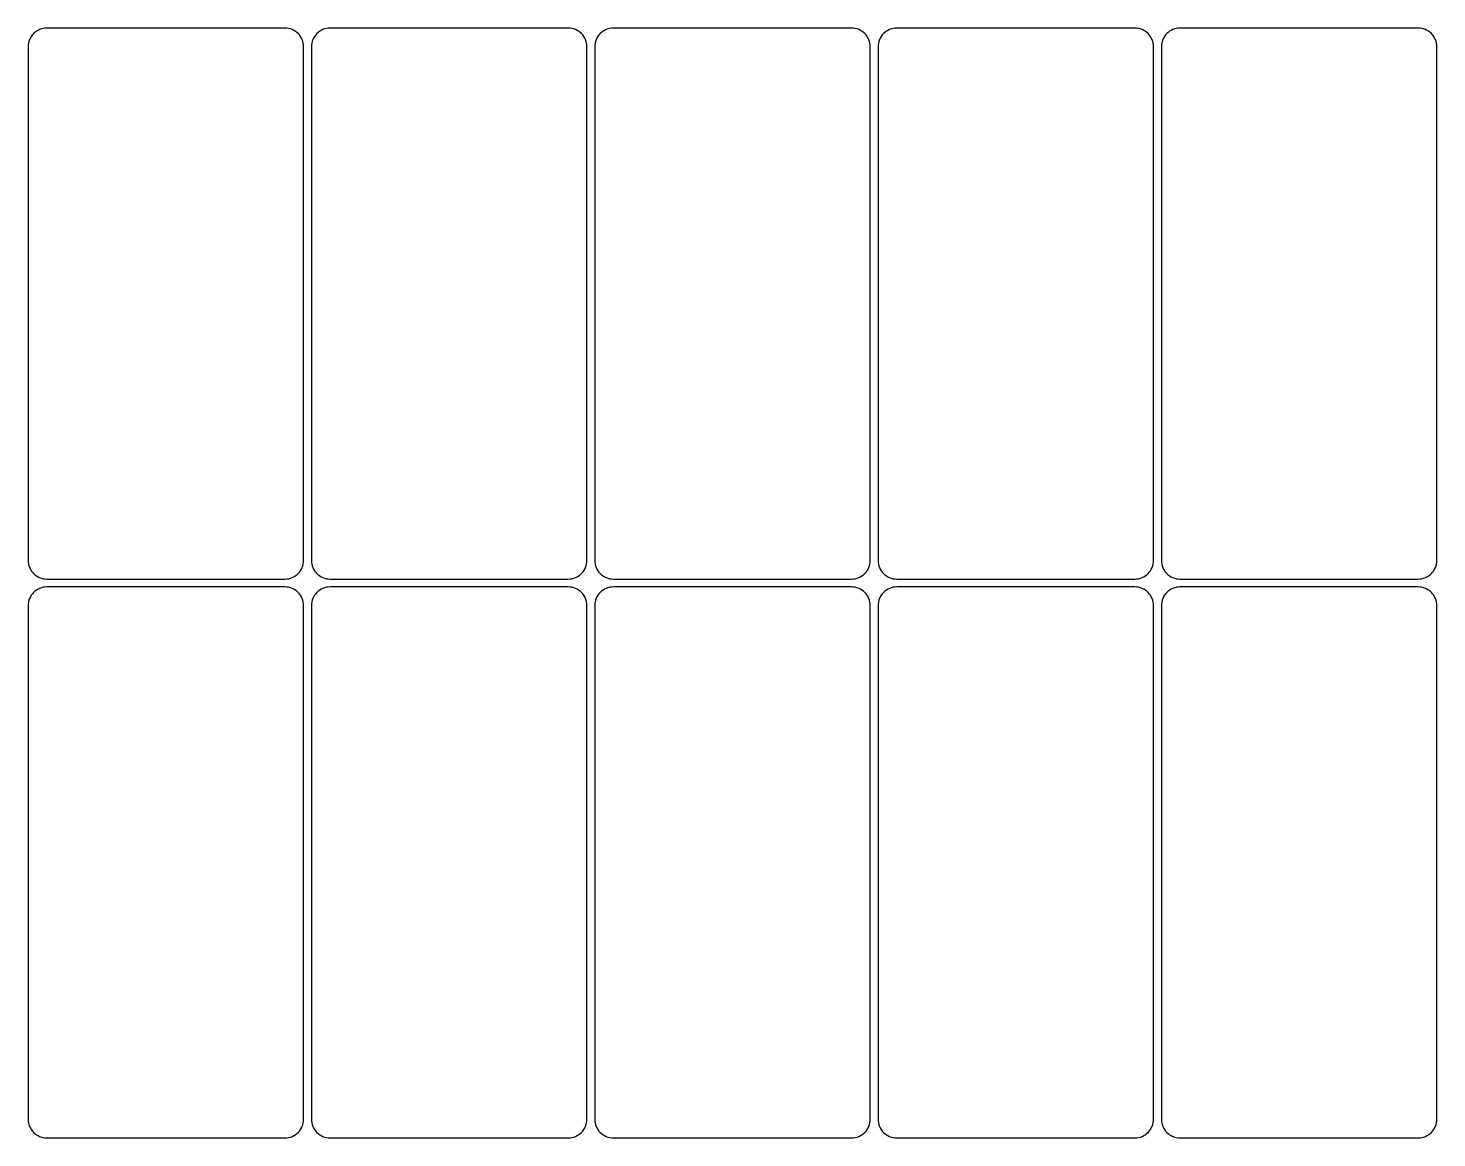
# Model space of a CAD drawing. Header units: inches. Extents: x 1.37 to 10.32, y -7.66 to -0.61.
import ezdxf

# ---------------------------------------------------------------- set-up
doc = ezdxf.new("R2010")
doc.units = ezdxf.units.IN

msp = doc.modelspace()

# ---------------------------------------------------------------- linework, layer by layer
for points in [[(3.0052, -4.1067, 0.414214), (3.1233, -3.9886), (3.1233, -0.7248, 0.414214), (3.0052, -0.6067), (1.4914, -0.6067, 0.414214), (1.3733, -0.7248), (1.3733, -3.9886, 0.414214), (1.4914, -4.1067)], [(4.8052, -4.1067, 0.414214), (4.9233, -3.9886), (4.9233, -0.7248, 0.414214), (4.8052, -0.6067), (3.2914, -0.6067, 0.414214), (3.1733, -0.7248), (3.1733, -3.9886, 0.414214), (3.2914, -4.1067)], [(6.6052, -4.1067, 0.414214), (6.7233, -3.9886), (6.7233, -0.7248, 0.414214), (6.6052, -0.6067), (5.0914, -0.6067, 0.414214), (4.9733, -0.7248), (4.9733, -3.9886, 0.414214), (5.0914, -4.1067)], [(8.4052, -4.1067, 0.414214), (8.5233, -3.9886), (8.5233, -0.7248, 0.414214), (8.4052, -0.6067), (6.8914, -0.6067, 0.414214), (6.7733, -0.7248), (6.7733, -3.9886, 0.414214), (6.8914, -4.1067)], [(10.2052, -4.1067, 0.414214), (10.3233, -3.9886), (10.3233, -0.7248, 0.414214), (10.2052, -0.6067), (8.6914, -0.6067, 0.414214), (8.5733, -0.7248), (8.5733, -3.9886, 0.414214), (8.6914, -4.1067)], [(3.0052, -7.6567, 0.414214), (3.1233, -7.5386), (3.1233, -4.2748, 0.414214), (3.0052, -4.1567), (1.4914, -4.1567, 0.414214), (1.3733, -4.2748), (1.3733, -7.5386, 0.414214), (1.4914, -7.6567)], [(4.8052, -7.6567, 0.414214), (4.9233, -7.5386), (4.9233, -4.2748, 0.414214), (4.8052, -4.1567), (3.2914, -4.1567, 0.414214), (3.1733, -4.2748), (3.1733, -7.5386, 0.414214), (3.2914, -7.6567)], [(6.6052, -7.6567, 0.414214), (6.7233, -7.5386), (6.7233, -4.2748, 0.414214), (6.6052, -4.1567), (5.0914, -4.1567, 0.414214), (4.9733, -4.2748), (4.9733, -7.5386, 0.414214), (5.0914, -7.6567)], [(8.4052, -7.6567, 0.414214), (8.5233, -7.5386), (8.5233, -4.2748, 0.414214), (8.4052, -4.1567), (6.8914, -4.1567, 0.414214), (6.7733, -4.2748), (6.7733, -7.5386, 0.414214), (6.8914, -7.6567)], [(10.2052, -7.6567, 0.414214), (10.3233, -7.5386), (10.3233, -4.2748, 0.414214), (10.2052, -4.1567), (8.6914, -4.1567, 0.414214), (8.5733, -4.2748), (8.5733, -7.5386, 0.414214), (8.6914, -7.6567)]]:
    msp.add_lwpolyline(points, format="xyb", close=True)

doc.saveas('drawing.dxf')
